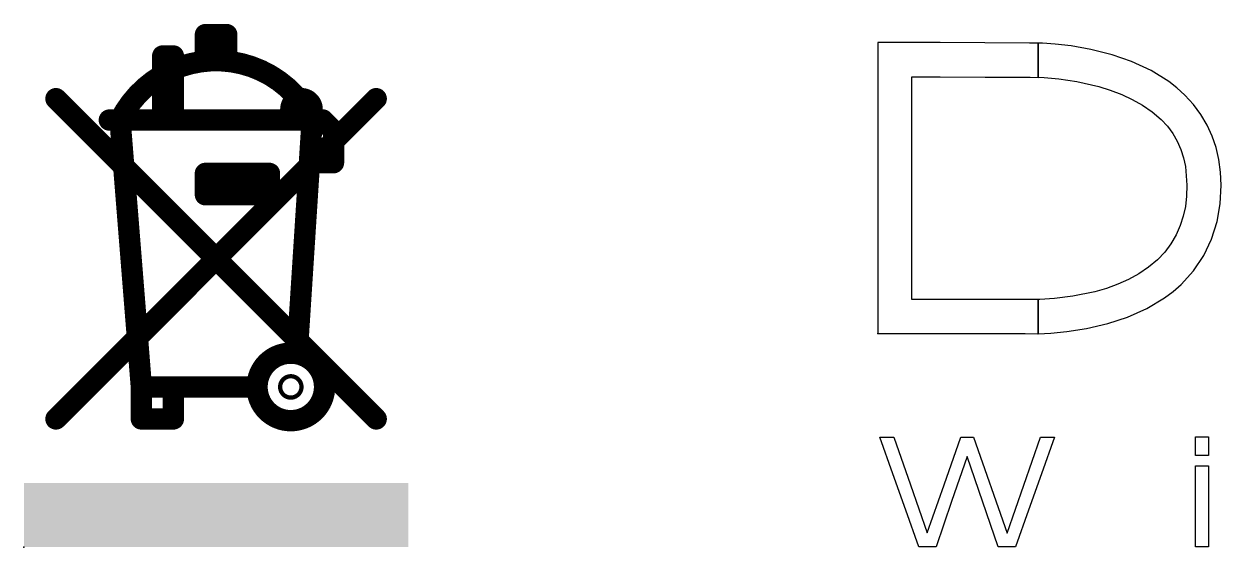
# Model space of a CAD drawing. Extents: x 0 to 129, y -3 to 21.
# Drawn here: x 62.23 to 76.47, y 15.24 to 21.46 of the extents above; entities that cross this region are included whole.
import ezdxf

# ---------------------------------------------------------------- set-up
doc = ezdxf.new("R2010")
doc.units = 0
for name, color, linetype in [('21', 253, 'CONTINUOUS'), ('23', 7, 'CONTINUOUS'), ('48', 253, 'CONTINUOUS')]:
    doc.layers.add(name, color=color, linetype=linetype)

# ---------------------------------------------------------------- blocks, each defined once
blk = doc.blocks.new('RECT')
blk.add_solid([(-0.5, -0.5), (0.5, -0.5), (-0.5, 0.5), (0.5, 0.5)])

msp = doc.modelspace()

# ---------------------------------------------------------------- linework, layer by layer
at = {"layer": '21', "const_width": 0.254}
for points in [[(64.389, 21.336), (64.389, 21.082)], [(64.643, 21.336), (64.389, 21.336)], [(64.643, 21.082), (64.643, 21.336)], [(63.881, 21.082), (63.881, 20.32)], [(63.881, 21.082), (64.008, 21.082)], [(64.008, 21.082), (64.008, 20.32)], [(64.389, 21.082), (64.643, 21.082)], [(62.611, 20.574), (66.421, 16.764)], [(66.421, 20.574), (65.659, 19.812)], [(63.373, 20.32), (63.246, 20.32)], [(63.627, 17.145), (63.373, 20.32)], [(63.373, 20.32), (63.881, 20.32)], [(63.881, 20.32), (64.008, 20.32)], [(64.008, 20.32), (65.659, 20.32)], [(65.659, 20.32), (65.4812, 17.5514)], [(65.659, 20.32), (65.786, 20.32)], [(65.786, 20.32), (65.913, 20.193)], [(65.913, 20.193), (65.913, 19.812)], [(65.659, 19.812), (62.611, 16.764)], [(64.389, 19.685), (64.389, 19.431)], [(65.151, 19.685), (64.389, 19.685)], [(65.151, 19.431), (65.151, 19.685)], [(65.913, 19.812), (65.659, 19.812)], [(64.389, 19.431), (65.151, 19.431)], [(64.008, 17.145), (63.627, 17.145)], [(63.627, 17.145), (63.627, 16.764)], [(64.9986, 17.145), (64.008, 17.145)], [(64.008, 16.764), (64.008, 17.145)], [(63.627, 16.764), (64.008, 16.764)]]:
    msp.add_lwpolyline(points, dxfattribs=at)
at = {"layer": '21'}
for points, const_width in [([(64.4525, 21.336, 1), (64.3255, 21.336)], 0.127), ([(64.389, 21.3995, 1), (64.389, 21.2725)], 0.127), ([(64.7065, 21.336, 1), (64.5795, 21.336)], 0.127), ([(64.643, 21.2725, 1), (64.643, 21.3995)], 0.127), ([(65.659, 20.32, 0.618), (63.373, 20.32)], 0.254), ([(63.9445, 21.082, 1), (63.8175, 21.082)], 0.127), ([(63.881, 21.1455, 1), (63.881, 21.0185)], 0.127), ([(64.0715, 21.082, 1), (63.9445, 21.082)], 0.127), ([(64.008, 21.0185, 1), (64.008, 21.1455)], 0.127), ([(64.389, 21.1455, 1), (64.389, 21.0185)], 0.127), ([(64.3255, 21.082, 1), (64.4525, 21.082)], 0.127), ([(64.5795, 21.082, 1), (64.7065, 21.082)], 0.127), ([(64.643, 21.0185, 1), (64.643, 21.1455)], 0.127), ([(62.6559, 20.6189, 1), (62.5661, 20.5291)], 0.127), ([(65.532, 20.32, 1), (65.532, 20.574, 1), (65.532, 20.32)], 0.254), ([(66.4659, 20.5291, 1), (66.3761, 20.6189)], 0.127), ([(63.246, 20.3835, 1), (63.246, 20.2565)], 0.127), ([(63.4363, 20.3251, 1), (63.3097, 20.3149)], 0.127), ([(63.373, 20.3835, 1), (63.373, 20.2565)], 0.127), ([(63.3162, 20.3484, 1), (63.4298, 20.2916)], 0.127), ([(63.373, 20.2565, 1), (63.373, 20.3835)], 0.127), ([(63.881, 20.3835, 1), (63.881, 20.2565)], 0.127), ([(63.8175, 20.32, 1), (63.9445, 20.32)], 0.127), ([(63.881, 20.2565, 1), (63.881, 20.3835)], 0.127), ([(64.008, 20.3835, 1), (64.008, 20.2565)], 0.127), ([(63.9445, 20.32, 1), (64.0715, 20.32)], 0.127), ([(64.008, 20.2565, 1), (64.008, 20.3835)], 0.127), ([(65.659, 20.3835, 1), (65.659, 20.2565)], 0.127), ([(65.7224, 20.3159, 1), (65.5956, 20.3241)], 0.127), ([(65.6022, 20.2916, 1), (65.7158, 20.3484)], 0.127), ([(65.659, 20.2565, 1), (65.659, 20.3835)], 0.127), ([(65.8309, 20.3649, 1), (65.7411, 20.2751)], 0.127), ([(65.786, 20.2565, 1), (65.786, 20.3835)], 0.127), ([(65.9765, 20.193, 1), (65.8495, 20.193)], 0.127), ([(65.8681, 20.1481, 1), (65.9579, 20.2379)], 0.127), ([(64.4525, 19.685, 1), (64.3255, 19.685)], 0.127), ([(64.389, 19.7485, 1), (64.389, 19.6215)], 0.127), ([(65.2145, 19.685, 1), (65.0875, 19.685)], 0.127), ([(65.151, 19.6215, 1), (65.151, 19.7485)], 0.127), ([(65.659, 19.8755, 1), (65.659, 19.7485)], 0.127), ([(65.6141, 19.8569, 1), (65.7039, 19.7671)], 0.127), ([(65.7039, 19.7671, 1), (65.6141, 19.8569)], 0.127), ([(65.8495, 19.812, 1), (65.9765, 19.812)], 0.127), ([(65.913, 19.7485, 1), (65.913, 19.8755)], 0.127), ([(64.389, 19.4945, 1), (64.389, 19.3675)], 0.127), ([(65.151, 19.3675, 1), (65.151, 19.4945)], 0.127), ([(64.3255, 19.431, 1), (64.4525, 19.431)], 0.127), ([(65.0875, 19.431, 1), (65.2145, 19.431)], 0.127), ([(65.405, 16.7434, 1), (65.405, 17.5466, 1), (65.405, 16.7434)], 0.254), ([(65.4178, 17.5555, 1), (65.5446, 17.5473)], 0.127), ([(63.627, 17.2085, 1), (63.627, 17.0815)], 0.127), ([(63.6905, 17.145, 1), (63.5635, 17.145)], 0.127), ([(64.008, 17.2085, 1), (64.008, 17.0815)], 0.127), ([(64.0715, 17.145, 1), (63.9445, 17.145)], 0.127), ([(64.008, 17.0815, 1), (64.008, 17.2085)], 0.127), ([(64.9986, 17.0815, 1), (64.9986, 17.2085)], 0.127), ([(65.405, 17.1196, 1), (65.405, 17.1704, 1), (65.405, 17.1196)], 0.254), ([(63.5637, 17.1399, 1), (63.6903, 17.1501)], 0.127), ([(62.5661, 16.8089, 1), (62.6559, 16.7191)], 0.127), ([(63.627, 16.8275, 1), (63.627, 16.7005)], 0.127), ([(63.5635, 16.764, 1), (63.6905, 16.764)], 0.127), ([(63.9445, 16.764, 1), (64.0715, 16.764)], 0.127), ([(64.008, 16.7005, 1), (64.008, 16.8275)], 0.127), ([(66.3761, 16.7191, 1), (66.4659, 16.8089)], 0.127)]:
    msp.add_lwpolyline(points, format="xyb", dxfattribs=dict(at, const_width=const_width))
at = {"layer": '23'}
for p in [(72.39, 17.78), (62.23, 15.24)]:
    msp.add_point(p, dxfattribs=at)
at = {"layer": '48'}
for p, q in [((72.5946, 21.2424), (72.3902, 21.2424)), ((72.3902, 21.2424), (72.3902, 17.7799)), ((73.1286, 21.2404), (72.5946, 21.2424)), ((73.6604, 21.2383), (73.1286, 21.2404)), ((74.1943, 21.2363), (73.6604, 21.2383)), ((74.2975, 21.2343), (74.1943, 21.2363)), ((74.347, 21.2327), (74.2975, 21.2348)), ((74.2975, 21.2348), (74.2975, 20.8279)), ((74.2975, 20.8274), (74.2975, 21.2343)), ((74.4999, 21.2228), (74.347, 21.2327)), ((74.6904, 21.201), (74.4999, 21.2228)), ((74.9246, 21.1593), (74.6904, 21.201)), ((75.1766, 21.0958), (74.9246, 21.1593)), ((75.4087, 21.0145), (75.1766, 21.0958)), ((75.6388, 20.9094), (75.4087, 21.0145)), ((72.7951, 18.1865), (72.7951, 20.8355)), ((72.7951, 20.8355), (73.1286, 20.8334)), ((73.1286, 20.8334), (73.6663, 20.8314)), ((73.6663, 20.8314), (74.2022, 20.8294)), ((74.2022, 20.8294), (74.2022, 20.8314)), ((74.2022, 20.8314), (74.2975, 20.8274)), ((74.2975, 20.8279), (74.3668, 20.8258)), ((74.3668, 20.8258), (74.5416, 20.8098)), ((74.5416, 20.8098), (74.758, 20.7781)), ((75.8491, 20.7783), (75.6388, 20.9094)), ((74.758, 20.7781), (75.0198, 20.7186)), ((75.0198, 20.7186), (75.1547, 20.677)), ((75.1547, 20.677), (75.2916, 20.6254)), ((75.9464, 20.7029), (75.8491, 20.7783)), ((76.0396, 20.6175), (75.9464, 20.7029)), ((75.2916, 20.6254), (75.4166, 20.566)), ((75.4166, 20.566), (75.5395, 20.4984)), ((76.1428, 20.5063), (76.0396, 20.6175)), ((75.5395, 20.4984), (75.6526, 20.4189)), ((75.6526, 20.4189), (75.7577, 20.3277)), ((76.2322, 20.3872), (76.1428, 20.5063)), ((76.3076, 20.2602), (76.2322, 20.3872)), ((75.7577, 20.3277), (75.8331, 20.2465)), ((75.8331, 20.2465), (75.8966, 20.1591)), ((76.3671, 20.1273), (76.3076, 20.2602)), ((75.8966, 20.1591), (75.9502, 20.0679)), ((76.4128, 19.9925), (76.3671, 20.1273)), ((75.9502, 20.0679), (75.9939, 19.9686)), ((75.9939, 19.9686), (76.0257, 19.8713)), ((76.4466, 19.8495), (76.4128, 19.9925)), ((76.0257, 19.8713), (76.0475, 19.7682)), ((76.4664, 19.7006), (76.4466, 19.8495)), ((76.0475, 19.7682), (76.0653, 19.5459)), ((76.4722, 19.5459), (76.4664, 19.7006)), ((76.0653, 19.5459), (76.0612, 19.4149)), ((76.4603, 19.3237), (76.4722, 19.5459)), ((76.0612, 19.4149), (76.0473, 19.2919)), ((76.0473, 19.2919), (76.0214, 19.1748)), ((76.4245, 19.1134), (76.4603, 19.3237)), ((76.0214, 19.1748), (75.9855, 19.0636)), ((76.3589, 18.901), (76.4245, 19.1134)), ((75.9378, 18.9523), (75.8763, 18.8472)), ((75.9855, 19.0636), (75.9378, 18.9523)), ((75.8763, 18.8472), (75.8029, 18.7499)), ((76.2657, 18.7065), (76.3589, 18.901)), ((75.7176, 18.6587), (75.6104, 18.5693)), ((75.8029, 18.7499), (75.7176, 18.6587)), ((76.1446, 18.5279), (76.2657, 18.7065)), ((75.6104, 18.5693), (75.4953, 18.4898)), ((75.9957, 18.3651), (76.1446, 18.5279)), ((75.3724, 18.4243), (75.2454, 18.3666)), ((75.4953, 18.4898), (75.3724, 18.4243)), ((74.9716, 18.2774), (74.7077, 18.2239)), ((75.1085, 18.3171), (74.9716, 18.2774)), ((75.2454, 18.3666), (75.1085, 18.3171)), ((75.8011, 18.2063), (75.9005, 18.2818)), ((75.9005, 18.2818), (75.9957, 18.3651)), ((74.1661, 18.1865), (72.7951, 18.1865)), ((74.172, 18.1845), (74.1661, 18.1865)), ((74.297, 18.1865), (74.172, 18.1845)), ((74.3165, 18.1863), (74.2967, 18.1863)), ((74.2967, 18.1863), (74.2967, 17.7776)), ((74.297, 17.7778), (74.297, 18.1865)), ((74.4913, 18.1962), (74.3165, 18.1863)), ((74.7077, 18.2239), (74.4913, 18.1962)), ((75.5908, 18.0793), (75.8011, 18.2063)), ((75.1265, 17.8987), (75.3587, 17.9762)), ((75.3587, 17.9762), (75.5908, 18.0793)), ((74.4458, 17.7857), (74.6383, 17.8035)), ((74.6383, 17.8035), (74.8725, 17.8393)), ((74.8725, 17.8393), (75.1265, 17.8987)), ((72.3902, 17.7799), (74.1423, 17.7799)), ((74.1423, 17.7799), (74.2911, 17.7778)), ((74.2911, 17.7778), (74.297, 17.7778)), ((74.2967, 17.7776), (74.297, 17.7778)), ((74.297, 17.7778), (74.4458, 17.7857)), ((72.412, 16.5485), (72.5797, 16.5485)), ((72.4123, 16.5485), (72.412, 16.5485)), ((72.567, 16.1129), (72.4123, 16.5485)), ((72.5797, 16.5485), (72.7785, 15.9793)), ((73.1763, 15.9793), (73.3752, 16.5485)), ((73.3752, 16.5485), (73.5278, 16.5485)), ((73.5278, 16.5485), (73.9266, 15.405)), ((73.9266, 15.405), (74.3254, 16.5485)), ((74.3254, 16.5485), (74.4908, 16.5485)), ((74.4908, 16.5485), (74.3361, 16.1129)), ((76.1684, 16.5502), (76.3221, 16.5502)), ((76.1684, 16.3282), (76.1684, 16.5502)), ((76.3221, 16.5502), (76.3221, 16.3282)), ((73.4506, 16.3191), (73.2667, 15.7804)), ((73.8205, 15.2416), (73.4506, 16.3191)), ((76.3221, 16.3282), (76.1684, 16.3282)), ((72.7216, 15.6772), (72.567, 16.1129)), ((74.3361, 16.1129), (74.1814, 15.6772)), ((76.1684, 16.2048), (76.3221, 16.2048)), ((76.1684, 15.2416), (76.1684, 16.2048)), ((76.3221, 16.2048), (76.3221, 15.2416)), ((72.7785, 15.9793), (72.9774, 15.41)), ((72.9774, 15.41), (73.1763, 15.9793)), ((72.8763, 15.2416), (72.7216, 15.6772)), ((73.2667, 15.7804), (73.0828, 15.2416)), ((74.1814, 15.6772), (74.0267, 15.2416)), ((73.0828, 15.2416), (72.8763, 15.2416)), ((74.0267, 15.2416), (73.8205, 15.2416)), ((76.3221, 15.2416), (76.1684, 15.2416))]:
    msp.add_line(p, q, dxfattribs=at)

# ---------------------------------------------------------------- block references
at = {"layer": '21', "xscale": 4.572, "yscale": 0.762}
msp.add_blockref('RECT', (64.516, 15.621), dxfattribs=at)

doc.saveas('drawing.dxf')
